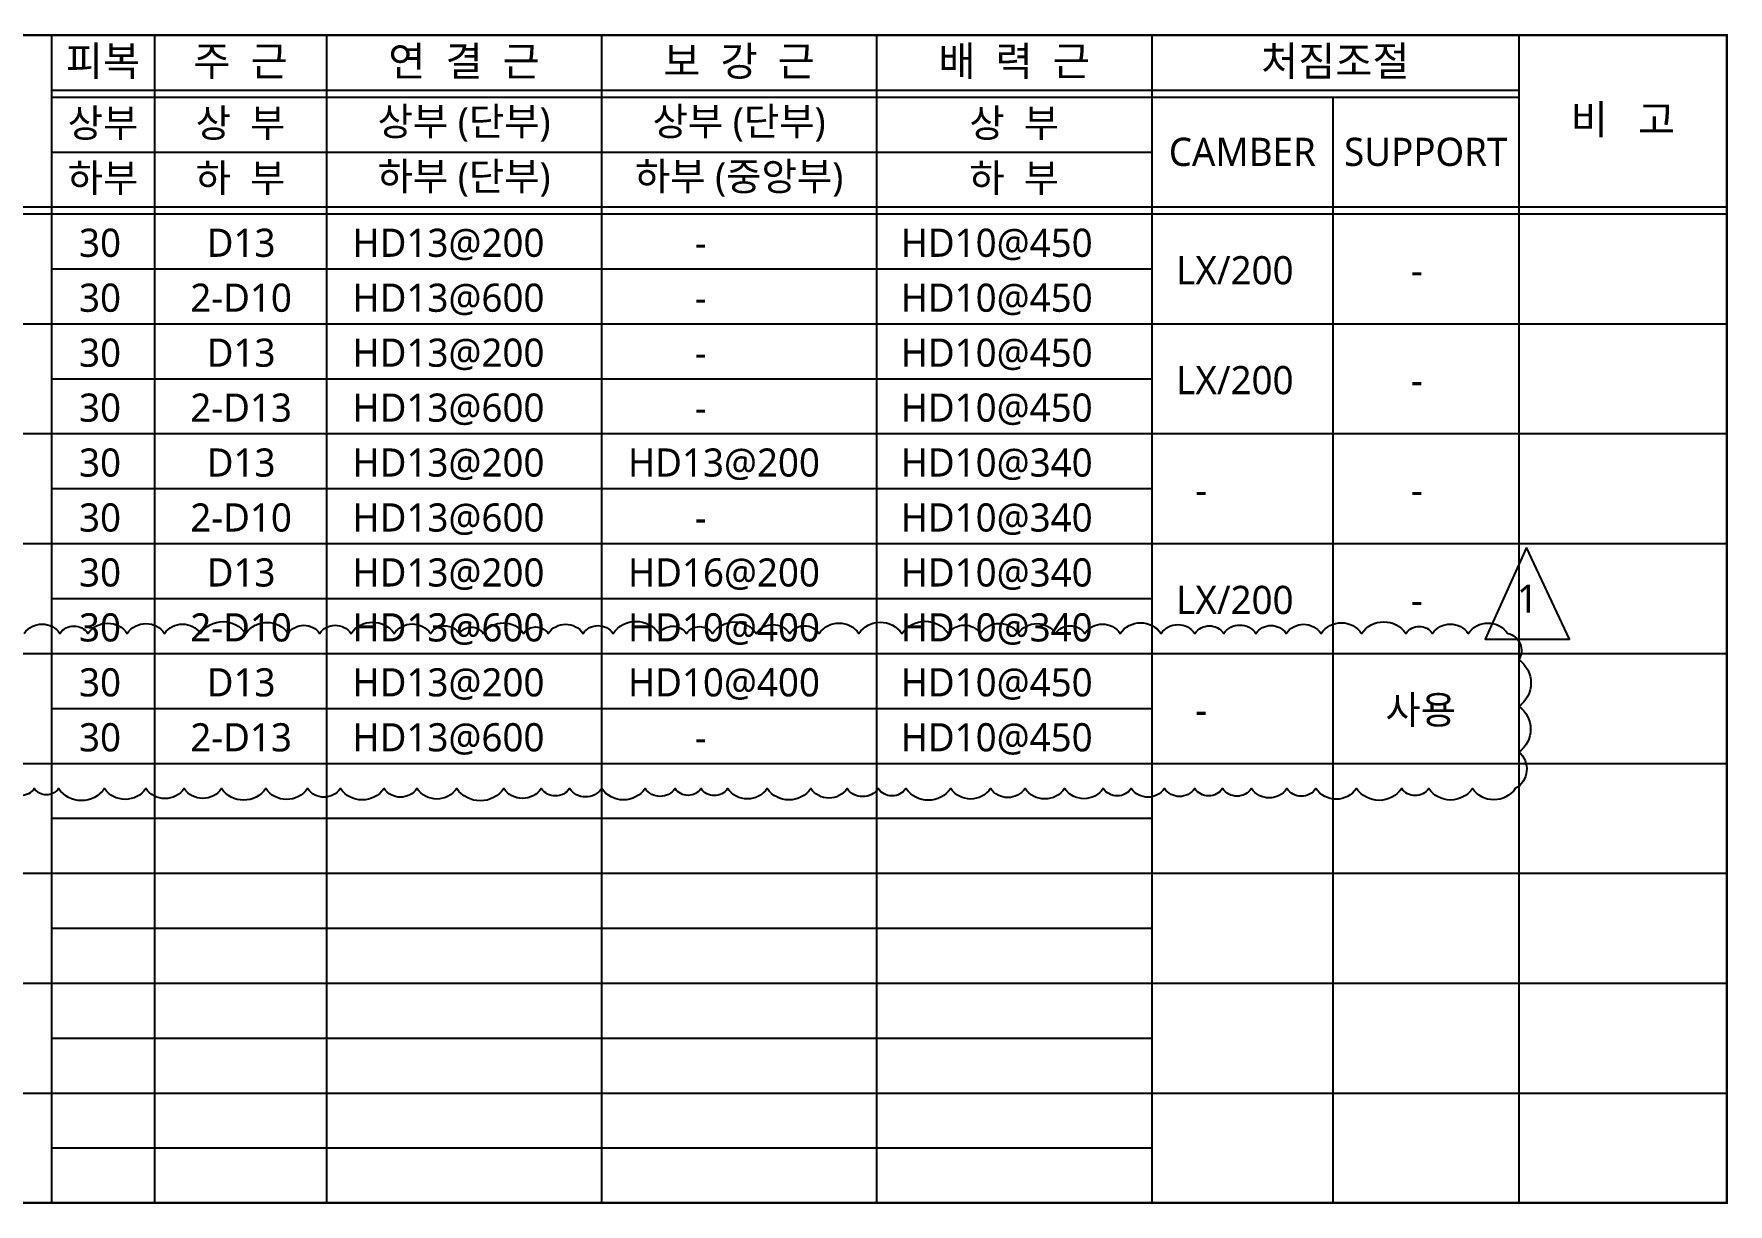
# Model space of a CAD drawing. Extents: x 10983 to 44623, y -18406 to 11294.
# Drawn here: x 12465 to 14869, y 1214 to 2875 of the extents above; entities that cross this region are included whole.
import ezdxf
from ezdxf.enums import TextEntityAlignment as Align

# ---------------------------------------------------------------- set-up
doc = ezdxf.new("R2010")
doc.units = 0
doc.header["$LTSCALE"] = 100
doc.header["$MEASUREMENT"] = 0
doc.layers.get('0').update_dxf_attribs({"linetype": 'CONTINUOUS'})
for name, color, linetype in [('NDS_DCN', 10, 'CONTINUOUS'), ('TG-TABLE', 7, 'CONTINUOUS'), ('TG-TABLE.TEX', 7, 'CONTINUOUS'), ('TXT', 3, 'CONTINUOUS')]:
    doc.layers.add(name, color=color, linetype=linetype)
doc.styles.add('SY STT', font='malgun.ttf')
doc.styles.add('VICON TEXT', font='malgun.ttf')

# ---------------------------------------------------------------- blocks, each defined once
blk = doc.blocks.new('Deck_Sh01')
at = {"layer": 'TG-TABLE'}
for p, q in [((989.8, 3163.8), (989.8, 1506)), ((1136.2, 3163.8), (1136.2, 1506)), ((1380.2, 3163.8), (1380.2, 1506)), ((1770.6, 3163.8), (1770.6, 1506)), ((2160.9, 3163.8), (2160.9, 1506)), ((2551.3, 3163.8), (2551.3, 1506)), ((3072.2, 3163.8), (3072.2, 1506)), ((989.8, 3085.7), (3072.2, 3085.7)), ((989.8, 3075.9), (3072.2, 3075.9)), ((2808.2, 3075.9), (2808.2, 1506)), ((989.8, 2997.8), (2551.3, 2997.8)), ((59, 2919.8), (3367.5, 2919.8)), ((59, 2910), (3367.5, 2910)), ((989.8, 2832), (2551.3, 2832)), ((59, 2754), (3367.5, 2754)), ((989.8, 2676), (2551.3, 2676)), ((59, 2598), (3367.5, 2598)), ((989.8, 2520), (2551.3, 2520)), ((59, 2442), (3367.5, 2442)), ((989.8, 2364), (2551.3, 2364)), ((59, 2286), (3367.5, 2286)), ((989.8, 2208), (2551.3, 2208)), ((59, 2130), (3367.5, 2130)), ((989.8, 2052), (2551.3, 2052)), ((59, 1974), (3367.5, 1974)), ((989.8, 1896), (2551.3, 1896)), ((59, 1818), (3367.5, 1818)), ((989.8, 1740), (2551.3, 1740)), ((59, 1662), (3367.5, 1662)), ((989.8, 1584), (2551.3, 1584))]:
    blk.add_line(p, q, dxfattribs=at)
at = {"layer": 'TG-TABLE', "const_width": 3.5}
blk.add_lwpolyline([(59, 3163.8), (3367.5, 3163.8), (3367.5, 1506), (59, 1506)], close=True, dxfattribs=at)
at = {"layer": 'TG-TABLE.TEX', "color": 3, "char_height": 42, "attachment_point": 5, "style": 'VICON TEXT'}
for s, heights, insert in [('피복', [-55], (1063, 3124.7)), ('주  근', [-53], (1258.2, 3124.7)), ('연  결  근', [-54.4], (1575.4, 3124.7)), ('보  강  근', [-54], (1965.7, 3124.7)), ('배  력  근', [-55], (2356.1, 3124.7)), ('처짐조절', [-55], (2811.8, 3124.7)), ('비   고', [-55], (3219.9, 3041.8))]:
    blk.add_mtext_dynamic_manual_height_columns(s, width=292.791, gutter_width=500, heights=heights, dxfattribs=dict(at, insert=insert))
at = {"layer": 'TG-TABLE.TEX', "color": 30, "char_height": 40, "attachment_point": 5, "style": 'VICON TEXT'}
for s, width, heights, insert in [('상부', 292.791, [-52.4], (1063, 3036.9)), ('상  부', 292.791, [-52.4], (1258.2, 3036.9)), ('상부 (단부)', 292.791, [-56.6], (1575.4, 3036.9)), ('상부 (단부)', 292.791, [-56.6], (1965.7, 3036.9)), ('상  부', 292.791, [-52.4], (2356.1, 3036.9)), ('CAMBER', 292.791, [-41.3], (2679.8, 2997.8)), ('SUPPORT', 292.791, [-41.3], (2940.2, 2997.8)), ('하부', 292.791, [-52.4], (1063, 2958.8)), ('하  부', 292.791, [-52.4], (1258.2, 2958.8)), ('하부 (단부)', 292.791, [-56.6], (1575.4, 2958.8)), ('하부 (중앙부)', 341.59, [-56.6], (1965.7, 2958.8)), ('하  부', 292.791, [-52.4], (2356.1, 2958.8))]:
    blk.add_mtext_dynamic_manual_height_columns(s, width=width, gutter_width=500, heights=heights, dxfattribs=dict(at, insert=insert))
at = {"layer": 'TG-TABLE.TEX', "color": 3, "ltscale": 0.5, "style": 'VICON TEXT'}
blk.add_attdef('DKTYT', text='', height=100, dxfattribs=at).set_placement((2425.2, 5047), align=Align.RIGHT)
at = {"layer": 'TXT', "ltscale": 0.5, "style": 'VICON TEXT'}
blk.add_attdef('DKTYR', text='', height=45, dxfattribs=at).set_placement((7248.4, 1495), align=Align.RIGHT)

msp = doc.modelspace()

# ---------------------------------------------------------------- linework, layer by layer
at = {"layer": 'NDS_DCN', "color": 7}
msp.add_lwpolyline([(14583, 2146.5), (14524.6, 2016.3), (14644, 2016.3)], close=True, dxfattribs=at)
msp.add_lwpolyline([(12451.3, 2024.4, -0.520567), (12501.8, 2024.4, -0.520567), (12541.7, 2024.4, -0.520567), (12597.4, 2024.4, -0.520567), (12650.5, 2024.4, -0.520567), (12701.2, 2024.4, -0.520567), (12765.6, 2024.4, -0.520567), (12825.8, 2024.4, -0.520567), (12870.4, 2024.4, -0.520567), (12915, 2024.4, -0.520567), (12976.2, 2024.4, -0.520567), (13027.6, 2024.4, -0.520567), (13068.7, 2024.4, -0.520567), (13102.6, 2024.4, -0.520567), (13159.9, 2024.4, -0.520567), (13194.8, 2024.4, -0.520567), (13244.4, 2024.4, -0.520567), (13286.8, 2024.4, -0.520567), (13351.9, 2024.4, -0.520567), (13391.1, 2024.4, -0.520567), (13428, 2024.4, -0.520567), (13490.1, 2024.4, -0.520567), (13537.7, 2024.4, -0.520567), (13579.3, 2024.4, -0.520567), (13635.7, 2024.4, -0.520567), (13696.7, 2024.4, -0.520567), (13762.8, 2024.4, -0.520567), (13808, 2024.4, -0.520567), (13861.9, 2024.4, -0.520567), (13914.9, 2024.4, -0.520567), (13956.3, 2024.4, -0.520567), (14006.5, 2024.4, -0.520567), (14064.5, 2024.4, -0.520567), (14112.5, 2024.4, -0.520567), (14153.6, 2024.4, -0.520567), (14199.2, 2024.4, -0.520567), (14242.2, 2024.4, -0.520567), (14291.6, 2024.4, -0.520567), (14349.2, 2024.4, -0.520567), (14412.1, 2024.4, -0.520567), (14449.8, 2024.4, -0.520567), (14500.4, 2024.4, -0.520567), (14556.6, 2024.4, -0.520567), (14572.2, 1987, -0.520567), (14572.2, 1920.7, -0.520567), (14572.2, 1856, -0.520567), (14567.3, 1804, -0.520567), (14506.4, 1804, -0.520567), (14444.4, 1804, -0.520567), (14406.1, 1804, -0.520567), (14341.9, 1804, -0.520567), (14284.3, 1804, -0.520567), (14243.1, 1804, -0.520567), (14192.9, 1804, -0.520567), (14151.9, 1804, -0.520567), (14112.3, 1804, -0.520567), (14069.3, 1804, -0.520567), (14022.3, 1804, -0.520567), (13982.5, 1804, -0.520567), (13927.7, 1804, -0.520567), (13871.5, 1804, -0.520567), (13822.6, 1804, -0.520567), (13766, 1804, -0.520567), (13702.5, 1804, -0.520567), (13663, 1804, -0.520567), (13619.2, 1804, -0.520567), (13567.4, 1804, -0.520567), (13505.6, 1804, -0.520567), (13449.5, 1804, -0.520567), (13411.7, 1804, -0.520567), (13374.8, 1804, -0.520567), (13332.4, 1804, -0.520567), (13270.7, 1804, -0.520567), (13225.1, 1804, -0.520567), (13185, 1804, -0.520567), (13131.7, 1804, -0.520567), (13065.1, 1804, -0.520567), (13008.5, 1804, -0.520567), (12961.8, 1804, -0.520567), (12899.9, 1804, -0.520567), (12853.2, 1804, -0.520567), (12794.1, 1804, -0.520567), (12731.2, 1804, -0.520567), (12678.2, 1804, -0.520567), (12623.8, 1804, -0.520567), (12565.1, 1804, -0.520567), (12499.9, 1804, -0.520567), (12465.5, 1804, -0.520567), (12426.8, 1804, -0.520567)], format="xyb", dxfattribs=at)

# ---------------------------------------------------------------- block references
at = {"ltscale": 0.5}
msp.add_blockref('Deck_Sh01', (11500, -290.1), dxfattribs=at)

# ---------------------------------------------------------------- texts
at = {"layer": 'NDS_DCN', "color": 7, "style": 'SY STT'}
msp.add_text('1', height=40, dxfattribs=at).set_placement((14569.5, 2053.7))
at = {"layer": 'TG-TABLE.TEX', "ltscale": 0.5, "style": 'SY STT'}
for s, p in [('30', (12529, 2558.9)), ('HD13@200', (12917, 2558.9)), ('HD10@450', (13695, 2558.9)), ('       -', (13308, 2558.9)), ('LX/200', (14086, 2519.9)), ('  -', (14392, 2519.9)), ('30', (12529, 2480.9)), ('HD13@600', (12917, 2480.9)), ('HD10@450', (13695, 2480.9)), ('       -', (13308, 2480.9)), ('30', (12529, 2402.9)), ('HD13@200', (12917, 2402.9)), ('HD10@450', (13695, 2402.9)), ('       -', (13308, 2402.9)), ('LX/200', (14086, 2363.9)), ('  -', (14392, 2363.9)), ('30', (12529, 2324.9)), ('HD13@600', (12917, 2324.9)), ('HD10@450', (13695, 2324.9)), ('       -', (13308, 2324.9)), ('30', (12529, 2246.9)), ('HD13@200', (12917, 2246.9)), ('HD13@200', (13308, 2246.9)), ('HD10@340', (13695, 2246.9)), ('  -', (14086, 2207.9)), ('  -', (14392, 2207.9)), ('30', (12529, 2168.9)), ('HD13@600', (12917, 2168.9)), ('HD10@340', (13695, 2168.9)), ('       -', (13308, 2168.9)), ('30', (12529, 2090.9)), ('HD13@200', (12917, 2090.9)), ('HD16@200', (13308, 2090.9)), ('HD10@340', (13695, 2090.9)), ('LX/200', (14086, 2051.9)), ('  -', (14392, 2051.9)), ('30', (12529, 2012.9)), ('HD13@600', (12917, 2012.9)), ('HD10@400', (13308, 2012.9)), ('HD10@340', (13695, 2012.9)), ('30', (12529, 1934.9)), ('HD13@200', (12917, 1934.9)), ('HD10@400', (13308, 1934.9)), ('HD10@450', (13695, 1934.9)), ('사용', (14383, 1895.9)), ('  -', (14086, 1895.9)), ('30', (12529, 1856.9)), ('HD13@600', (12917, 1856.9)), ('HD10@450', (13695, 1856.9)), ('       -', (13308, 1856.9))]:
    msp.add_text(s, height=40, dxfattribs=at).set_placement(p)
for s, p in [('D13', (12759, 2558.9)), ('2-D10', (12759, 2480.9)), ('D13', (12759, 2402.9)), ('2-D13', (12759, 2324.9)), ('D13', (12759, 2246.9)), ('2-D10', (12759, 2168.9)), ('D13', (12759, 2090.9)), ('2-D10', (12759, 2012.9)), ('D13', (12759, 1934.9)), ('2-D13', (12759, 1856.9))]:
    msp.add_text(s, height=40, dxfattribs=at).set_placement(p, align=Align.CENTER)

doc.saveas('drawing.dxf')
